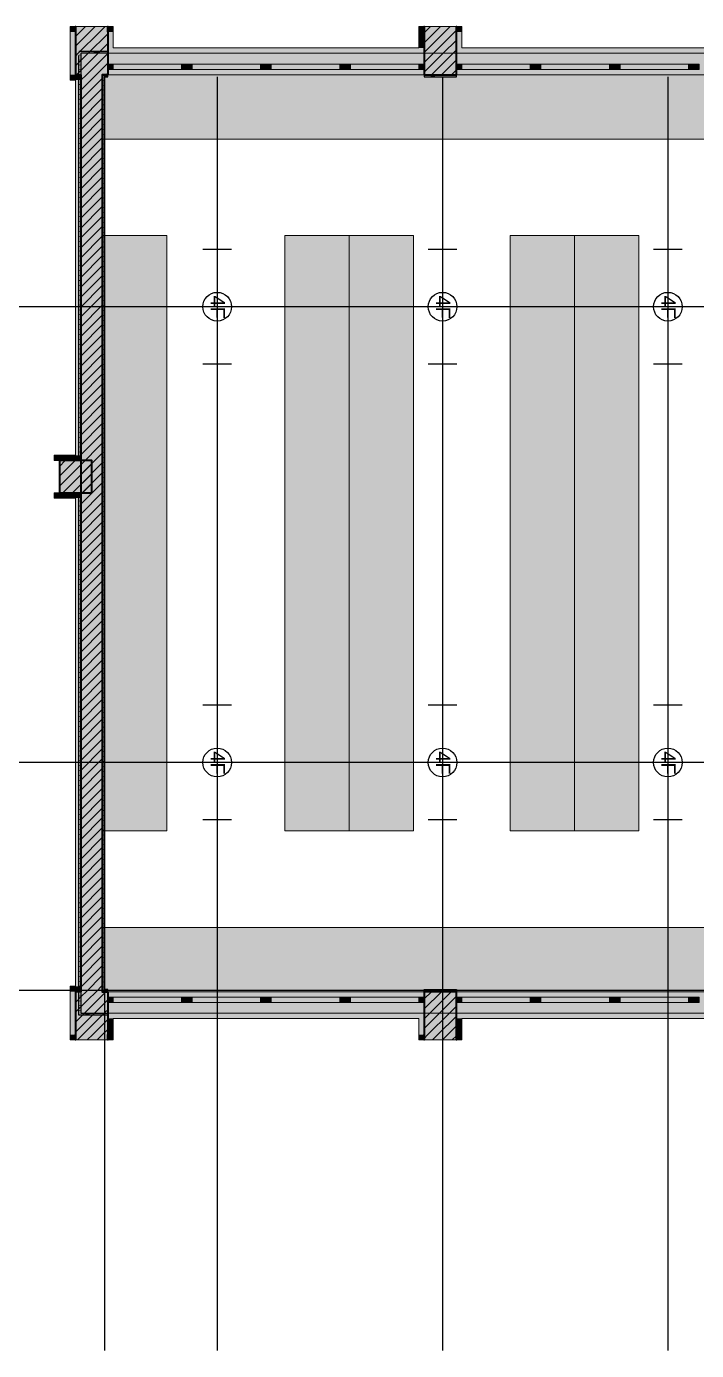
# Model space of a CAD drawing. Header units: inches. Extents: x 99 to 83418, y 65 to 21631.
# Drawn here: x 11471 to 17715, y 7742 to 20088 of the extents above; entities that cross this region are included whole.
import ezdxf

# ---------------------------------------------------------------- set-up
doc = ezdxf.new("R2010")
doc.units = ezdxf.units.IN
doc.header["$MEASUREMENT"] = 0
for name, color, linetype in [('A-Place', 50, 'Continuous'), ('lights', 1, 'Continuous'), ('PDF_Structural - Bearing', 7, 'Continuous')]:
    doc.layers.add(name, color=color, linetype=linetype)
doc.layers.add('PDF_Interior$-$Furniture$', color=7, linetype='Continuous', true_color=0x573938)
doc.styles.get("Standard").update_dxf_attribs({"font": 'arial.ttf'})

# ---------------------------------------------------------------- blocks, each defined once
blk = doc.blocks.new('4feet')
at = {"layer": 'lights'}
for p, q in [((2508, 2040), (2508, 1740)), ((3708, 2040), (3708, 1740)), ((2508, 1890), (2958, 1890)), ((3258, 1890), (3708, 1890))]:
    blk.add_line(p, q, dxfattribs=at)
blk.add_circle((3108, 1890), 150, dxfattribs=at)
at = {"layer": 'lights', "insert": (2990, 1970), "char_height": 150, "attachment_point": 1}
blk.add_mtext_dynamic_manual_height_columns('4F', width=300, gutter_width=12.5, heights=[0], dxfattribs=at)

msp = doc.modelspace()

# ---------------------------------------------------------------- linework, layer by layer
at = {"layer": 'A-Place'}
for p, q in [((12198, 19618), (12198, 7742)), ((13248, 19618), (13248, 7742)), ((15348, 19618), (15348, 7742)), ((17448, 19618), (17448, 7742)), ((31678, 17475), (7459, 17475)), ((31538, 13225), (7459, 13225)), ((41009, 11100), (7459, 11100))]:
    msp.add_line(p, q, dxfattribs=at)
at = {"layer": 'PDF_Interior$-$Furniture$', "color": 126, "lineweight": 25, "true_color": 0x008060}
for points in [[(11958, 19858), (12228, 19858), (12228, 19838), (11978, 19838), (11978, 16040)], [(11958, 16060), (11958, 19818)], [(11978, 15740), (11978, 10888), (12228, 10888), (12228, 10868), (11958, 10868), (11958, 15720)]]:
    msp.add_lwpolyline(points, dxfattribs=at)
at = {"layer": 'PDF_Interior$-$Furniture$', "color": 121, "lineweight": 13, "true_color": 0x80ffdf}
for points in [[(11978, 19777), (11958, 19774)], [(11978, 19823), (11960, 19820)], [(12176, 19858), (12063, 19838)], [(11978, 19732), (11958, 19728)], [(11978, 19686), (11958, 19683)], [(11978, 19640), (11958, 19637)], [(12185, 19631), (12178, 19630)], [(12224, 19638), (12185, 19631)], [(15220, 19618), (15334, 19638)], [(11978, 19595), (11958, 19591)], [(11978, 19549), (11958, 19545)], [(12198, 19588), (12178, 19584)], [(12198, 19542), (12178, 19539)], [(11978, 19503), (11958, 19500)], [(11978, 19458), (11958, 19454)], [(11978, 19412), (11958, 19408)], [(12198, 19496), (12178, 19493)], [(12198, 19451), (12178, 19447)], [(12198, 19405), (12178, 19401)], [(11978, 19366), (11958, 19363)], [(11978, 19321), (11958, 19317)], [(11978, 19275), (11958, 19271)], [(12198, 19359), (12178, 19356)], [(12198, 19314), (12178, 19310)], [(12198, 19268), (12178, 19264)], [(11978, 19229), (11958, 19226)], [(11978, 19183), (11958, 19180)], [(11978, 19138), (11958, 19134)], [(12198, 19222), (12178, 19219)], [(12198, 19177), (12178, 19173)], [(11978, 19092), (11958, 19089)], [(11978, 19046), (11958, 19043)], [(12198, 19131), (12178, 19127)], [(12198, 19085), (12178, 19082)], [(12198, 19039), (12178, 19036)], [(11978, 19001), (11958, 18997)], [(11978, 18955), (11958, 18951)], [(11978, 18909), (11958, 18906)], [(12198, 18994), (12178, 18990)], [(12198, 18948), (12178, 18945)], [(12198, 18902), (12178, 18899)], [(11978, 18864), (11958, 18860)], [(11978, 18818), (11958, 18814)], [(11978, 18772), (11958, 18769)], [(12198, 18857), (12178, 18853)], [(12198, 18811), (12178, 18807)], [(11978, 18726), (11958, 18723)], [(11978, 18681), (11958, 18677)], [(12198, 18765), (12178, 18762)], [(12198, 18720), (12178, 18716)], [(12198, 18674), (12178, 18670)], [(11978, 18635), (11958, 18632)], [(11978, 18589), (11958, 18586)], [(11978, 18544), (11958, 18540)], [(12198, 18628), (12178, 18625)], [(12198, 18583), (12178, 18579)], [(12198, 18537), (12178, 18533)], [(11978, 18498), (11958, 18495)], [(11978, 18452), (11958, 18449)], [(11978, 18407), (11958, 18403)], [(12198, 18491), (12178, 18488)], [(12198, 18445), (12178, 18442)], [(12198, 18400), (12178, 18396)], [(11978, 18361), (11958, 18357)], [(11978, 18315), (11958, 18312)], [(12198, 18354), (12178, 18351)], [(12198, 18308), (12178, 18305)], [(11978, 18270), (11958, 18266)], [(11978, 18224), (11958, 18220)], [(11978, 18178), (11958, 18175)], [(12198, 18263), (12178, 18259)], [(12198, 18217), (12178, 18213)], [(12198, 18171), (12178, 18168)], [(11978, 18132), (11958, 18129)], [(11978, 18087), (11958, 18083)], [(11978, 18041), (11958, 18038)], [(12198, 18126), (12178, 18122)], [(12198, 18080), (12178, 18076)], [(12198, 18034), (12178, 18031)], [(11978, 17995), (11958, 17992)], [(11978, 17950), (11958, 17946)], [(11978, 17904), (11958, 17900)], [(12198, 17988), (12178, 17985)], [(12198, 17943), (12178, 17939)], [(11978, 17858), (11958, 17855)], [(11978, 17813), (11958, 17809)], [(12198, 17897), (12178, 17894)], [(12198, 17851), (12178, 17848)], [(12198, 17806), (12178, 17802)], [(11978, 17767), (11958, 17763)], [(11978, 17721), (11958, 17718)], [(11978, 17676), (11958, 17672)], [(12198, 17760), (12178, 17756)], [(12198, 17714), (12178, 17711)], [(12198, 17669), (12178, 17665)], [(11978, 17630), (11958, 17626)], [(11978, 17584), (11958, 17581)], [(11978, 17538), (11958, 17535)], [(12198, 17623), (12178, 17619)], [(12198, 17577), (12178, 17574)], [(12198, 17532), (12178, 17528)], [(11978, 17493), (11958, 17489)], [(11978, 17447), (11958, 17444)], [(12198, 17486), (12178, 17482)], [(12198, 17440), (12178, 17437)], [(11978, 17401), (11958, 17398)], [(11978, 17356), (11958, 17352)], [(11978, 17310), (11958, 17306)], [(12198, 17394), (12178, 17391)], [(12198, 17349), (12178, 17345)], [(12198, 17303), (12178, 17300)], [(11978, 17264), (11958, 17261)], [(11978, 17219), (11958, 17215)], [(11978, 17173), (11958, 17169)], [(12198, 17257), (12178, 17254)], [(12198, 17212), (12178, 17208)], [(12198, 17166), (12178, 17162)], [(11978, 17127), (11958, 17124)], [(11978, 17082), (11958, 17078)], [(12198, 17120), (12178, 17117)], [(12198, 17075), (12178, 17071)], [(11978, 17036), (11958, 17032)], [(11978, 16990), (11958, 16987)], [(11978, 16944), (11958, 16941)], [(12198, 17029), (12178, 17025)], [(12198, 16983), (12178, 16980)], [(12198, 16938), (12178, 16934)], [(11978, 16899), (11958, 16895)], [(11978, 16853), (11958, 16850)], [(11978, 16807), (11958, 16804)], [(12198, 16892), (12178, 16888)], [(12198, 16846), (12178, 16843)], [(12198, 16800), (12178, 16797)], [(11978, 16762), (11958, 16758)], [(11978, 16716), (11958, 16712)], [(11978, 16670), (11958, 16667)], [(12198, 16755), (12178, 16751)], [(12198, 16709), (12178, 16706)], [(11978, 16625), (11958, 16621)], [(11978, 16579), (11958, 16575)], [(12198, 16663), (12178, 16660)], [(12198, 16618), (12178, 16614)], [(12198, 16572), (12178, 16568)], [(11978, 16533), (11958, 16530)], [(11978, 16487), (11958, 16484)], [(11978, 16442), (11958, 16438)], [(12198, 16526), (12178, 16523)], [(12198, 16481), (12178, 16477)], [(12198, 16435), (12178, 16431)], [(11978, 16396), (11958, 16393)], [(11978, 16350), (11958, 16347)], [(11978, 16305), (11958, 16301)], [(12198, 16389), (12178, 16386)], [(12198, 16343), (12178, 16340)], [(12198, 16298), (12178, 16294)], [(11978, 16259), (11958, 16255)], [(11978, 16213), (11958, 16210)], [(12198, 16252), (12178, 16249)], [(12198, 16206), (12178, 16203)], [(11978, 16168), (11958, 16164)], [(11978, 16122), (11958, 16118)], [(11978, 16076), (11958, 16073)], [(12198, 16161), (12178, 16157)], [(12198, 16115), (12178, 16111)], [(12198, 16069), (12178, 16066)], [(12198, 16024), (12178, 16020)], [(12198, 15978), (12178, 15974)], [(12198, 15932), (12178, 15929)], [(12198, 15887), (12178, 15883)], [(12198, 15841), (12178, 15837)], [(11978, 15711), (11958, 15707)], [(12198, 15795), (12178, 15792)], [(12198, 15749), (12178, 15746)], [(12198, 15704), (12178, 15700)], [(11978, 15665), (11958, 15661)], [(11978, 15619), (11958, 15616)], [(11978, 15574), (11958, 15570)], [(12198, 15658), (12178, 15655)], [(12198, 15612), (12178, 15609)], [(12198, 15567), (12178, 15563)], [(11978, 15528), (11958, 15524)], [(11978, 15482), (11958, 15479)], [(11978, 15437), (11958, 15433)], [(12198, 15521), (12178, 15517)], [(12198, 15475), (12178, 15472)], [(11978, 15391), (11958, 15387)], [(11978, 15345), (11958, 15342)], [(12198, 15430), (12178, 15426)], [(12198, 15384), (12178, 15380)], [(12198, 15338), (12178, 15335)], [(11978, 15299), (11958, 15296)], [(11978, 15254), (11958, 15250)], [(11978, 15208), (11958, 15205)], [(12198, 15293), (12178, 15289)], [(12198, 15247), (12178, 15243)], [(12198, 15201), (12178, 15198)], [(11978, 15162), (11958, 15159)], [(11978, 15117), (11958, 15113)], [(11978, 15071), (11958, 15067)], [(12198, 15155), (12178, 15152)], [(12198, 15110), (12178, 15106)], [(12198, 15064), (12178, 15061)], [(11978, 15025), (11958, 15022)], [(11978, 14980), (11958, 14976)], [(12198, 15018), (12178, 15015)], [(12198, 14973), (12178, 14969)], [(11978, 14934), (11958, 14930)], [(11978, 14888), (11958, 14885)], [(11978, 14842), (11958, 14839)], [(12198, 14927), (12178, 14923)], [(12198, 14881), (12178, 14878)], [(12198, 14836), (12178, 14832)], [(11978, 14797), (11958, 14793)], [(11978, 14751), (11958, 14748)], [(11978, 14705), (11958, 14702)], [(12198, 14790), (12178, 14786)], [(12198, 14744), (12178, 14741)], [(12198, 14699), (12178, 14695)], [(11978, 14660), (11958, 14656)], [(11978, 14614), (11958, 14610)], [(12198, 14653), (12178, 14649)], [(12198, 14607), (12178, 14604)], [(11978, 14568), (11958, 14565)], [(11978, 14523), (11958, 14519)], [(11978, 14477), (11958, 14473)], [(12198, 14561), (12178, 14558)], [(12198, 14516), (12178, 14512)], [(12198, 14470), (12178, 14467)], [(11978, 14431), (11958, 14428)], [(11978, 14386), (11958, 14382)], [(11978, 14340), (11958, 14336)], [(12198, 14424), (12178, 14421)], [(12198, 14379), (12178, 14375)], [(12198, 14333), (12178, 14329)], [(11978, 14294), (11958, 14291)], [(11978, 14248), (11958, 14245)], [(11978, 14203), (11958, 14199)], [(12198, 14287), (12178, 14284)], [(12198, 14242), (12178, 14238)], [(11978, 14157), (11958, 14154)], [(11978, 14111), (11958, 14108)], [(12198, 14196), (12178, 14192)], [(12198, 14150), (12178, 14147)], [(12198, 14104), (12178, 14101)], [(11978, 14066), (11958, 14062)], [(11978, 14020), (11958, 14016)], [(11978, 13974), (11958, 13971)], [(12198, 14059), (12178, 14055)], [(12198, 14013), (12178, 14010)], [(12198, 13967), (12178, 13964)], [(11978, 13929), (11958, 13925)], [(11978, 13883), (11958, 13879)], [(11978, 13837), (11958, 13834)], [(12198, 13922), (12178, 13918)], [(12198, 13876), (12178, 13872)], [(12198, 13830), (12178, 13827)], [(11978, 13792), (11958, 13788)], [(11978, 13746), (11958, 13742)], [(12198, 13785), (12178, 13781)], [(12198, 13739), (12178, 13735)], [(11978, 13700), (11958, 13697)], [(11978, 13654), (11958, 13651)], [(11978, 13609), (11958, 13605)], [(12198, 13693), (12178, 13690)], [(12198, 13648), (12178, 13644)], [(12198, 13602), (12178, 13598)], [(11978, 13563), (11958, 13560)], [(11978, 13517), (11958, 13514)], [(11978, 13472), (11958, 13468)], [(12198, 13556), (12178, 13553)], [(12198, 13510), (12178, 13507)], [(12198, 13465), (12178, 13461)], [(11978, 13426), (11958, 13422)], [(11978, 13380), (11958, 13377)], [(11978, 13335), (11958, 13331)], [(12198, 13419), (12178, 13416)], [(12198, 13373), (12178, 13370)], [(11978, 13289), (11958, 13285)], [(11978, 13243), (11958, 13240)], [(12198, 13328), (12178, 13324)], [(12198, 13282), (12178, 13278)], [(12198, 13236), (12178, 13233)], [(11978, 13198), (11958, 13194)], [(11978, 13152), (11958, 13148)], [(11978, 13106), (11958, 13103)], [(12198, 13191), (12178, 13187)], [(12198, 13145), (12178, 13141)], [(12198, 13099), (12178, 13096)], [(11978, 13060), (11958, 13057)], [(11978, 13015), (11958, 13011)], [(11978, 12969), (11958, 12966)], [(12198, 13054), (12178, 13050)], [(12198, 13008), (12178, 13004)], [(11978, 12923), (11958, 12920)], [(11978, 12878), (11958, 12874)], [(12198, 12962), (12178, 12959)], [(12198, 12916), (12178, 12913)], [(12198, 12871), (12178, 12867)], [(11978, 12832), (11958, 12828)], [(11978, 12786), (11958, 12783)], [(11978, 12741), (11958, 12737)], [(12198, 12825), (12178, 12822)], [(12198, 12779), (12178, 12776)], [(12198, 12734), (12178, 12730)], [(11978, 12695), (11958, 12691)], [(11978, 12649), (11958, 12646)], [(11978, 12603), (11958, 12600)], [(12198, 12688), (12178, 12684)], [(12198, 12642), (12178, 12639)], [(12198, 12597), (12178, 12593)], [(11978, 12558), (11958, 12554)], [(11978, 12512), (11958, 12509)], [(12198, 12551), (12178, 12547)], [(12198, 12505), (12178, 12502)], [(11978, 12466), (11958, 12463)], [(11978, 12421), (11958, 12417)], [(11978, 12375), (11958, 12371)], [(12198, 12459), (12178, 12456)], [(12198, 12414), (12178, 12410)], [(12198, 12368), (12178, 12365)], [(11978, 12329), (11958, 12326)], [(11978, 12284), (11958, 12280)], [(11978, 12238), (11958, 12234)], [(12198, 12322), (12178, 12319)], [(12198, 12277), (12178, 12273)], [(12198, 12231), (12178, 12227)], [(11978, 12192), (11958, 12189)], [(11978, 12147), (11958, 12143)], [(11978, 12101), (11958, 12097)], [(12198, 12185), (12178, 12182)], [(12198, 12140), (12178, 12136)], [(11978, 12055), (11958, 12052)], [(11978, 12009), (11958, 12006)], [(12198, 12094), (12178, 12090)], [(12198, 12048), (12178, 12045)], [(12198, 12003), (12178, 11999)], [(11978, 11964), (11958, 11960)], [(11978, 11918), (11958, 11915)], [(11978, 11872), (11958, 11869)], [(12198, 11957), (12178, 11953)], [(12198, 11911), (12178, 11908)], [(12198, 11865), (12178, 11862)], [(11978, 11827), (11958, 11823)], [(11978, 11781), (11958, 11777)], [(11978, 11735), (11958, 11732)], [(12198, 11820), (12178, 11816)], [(12198, 11774), (12178, 11771)], [(11978, 11690), (11958, 11686)], [(11978, 11644), (11958, 11640)], [(12198, 11728), (12178, 11725)], [(12198, 11683), (12178, 11679)], [(12198, 11637), (12178, 11633)], [(11978, 11598), (11958, 11595)], [(11978, 11553), (11958, 11549)], [(11978, 11507), (11958, 11503)], [(12198, 11591), (12178, 11588)], [(12198, 11546), (12178, 11542)], [(12198, 11500), (12178, 11496)], [(11978, 11461), (11958, 11458)], [(11978, 11415), (11958, 11412)], [(11978, 11370), (11958, 11366)], [(12198, 11454), (12178, 11451)], [(12198, 11409), (12178, 11405)], [(12198, 11363), (12178, 11359)], [(11978, 11324), (11958, 11321)], [(11978, 11278), (11958, 11275)], [(12198, 11317), (12178, 11314)], [(12198, 11271), (12178, 11268)], [(11978, 11233), (11958, 11229)], [(11978, 11187), (11958, 11183)], [(11978, 11141), (11958, 11138)], [(12198, 11226), (12178, 11222)], [(12198, 11180), (12178, 11177)], [(12198, 11134), (12178, 11131)], [(11978, 11096), (11958, 11092)], [(11978, 11050), (11958, 11046)], [(11978, 11004), (11958, 11001)], [(12228, 11094), (12195, 11088)], [(15304, 11088), (15418, 11108)], [(11978, 10958), (11958, 10955)], [(11978, 10913), (11958, 10909)], [(12097, 10888), (11984, 10868)]]:
    msp.add_lwpolyline(points, dxfattribs=at)
at = {"layer": 'PDF_Interior$-$Furniture$', "lineweight": 13}
for points in [[(24978, 19038), (12178, 19038), (12178, 19638), (24978, 19638)], [(12778, 18138), (12178, 18138), (12178, 12588), (12778, 12588)], [(13878, 12588), (13878, 18138), (14478, 18138), (14478, 12588)], [(15078, 18138), (14478, 18138), (14478, 12588), (15078, 12588)], [(15978, 12588), (15978, 18138), (16578, 18138), (16578, 12588)], [(17178, 18138), (16578, 18138), (16578, 12588), (17178, 12588)], [(12178, 11688), (12178, 11088), (23478, 11088), (23478, 11688)]]:
    msp.add_lwpolyline(points, close=True, dxfattribs=at)
at = {"layer": 'PDF_Interior$-$Furniture$', "color": 126, "lineweight": 25, "true_color": 0x008060}
for points in [[(12198, 19618), (12228, 19618), (12228, 19638), (12178, 19638), (12178, 11088), (12228, 11088), (12228, 11108), (12198, 11108)], [(15478, 19638), (15178, 19638), (15178, 19618), (15478, 19618)], [(15478, 11088), (15178, 11088), (15178, 11108), (15478, 11108)]]:
    msp.add_lwpolyline(points, close=True, dxfattribs=at)
at = {"layer": 'PDF_Interior$-$Furniture$', "color": 7, "lineweight": 0, "true_color": 0xffffff, "transparency": 33554559}
for points in [[(11958, 19858), (11978, 19838), (12228, 19858), (12228, 19838)], [(11978, 19838), (11958, 19818), (11978, 16040), (11958, 16060)], [(24978, 19038), (12178, 19038), (24978, 19638), (12178, 19638)], [(12178, 19638), (12178, 11088), (12198, 19618), (12198, 11108)], [(12228, 19618), (12228, 19638), (12198, 19618), (12178, 19638)], [(15478, 19638), (15178, 19638), (15478, 19618), (15178, 19618)], [(12778, 12588), (12778, 18138), (12178, 12588), (12178, 18138)], [(13878, 12588), (13878, 18138), (14478, 12588), (14478, 18138)], [(15078, 12588), (15078, 18138), (14478, 12588), (14478, 18138)], [(15978, 12588), (15978, 18138), (16578, 12588), (16578, 18138)], [(17178, 12588), (17178, 18138), (16578, 12588), (16578, 18138)], [(11958, 10868), (11978, 10888), (11958, 15720), (11978, 15740)], [(23478, 11688), (12178, 11688), (23478, 11088), (12178, 11088)], [(12198, 11108), (12178, 11088), (12228, 11108), (12228, 11088)], [(15478, 11108), (15178, 11108), (15478, 11088), (15178, 11088)], [(12228, 10868), (12228, 10888), (11958, 10868), (11978, 10888)]]:
    msp.add_solid(points, dxfattribs=at)
at = {"layer": 'PDF_Structural - Bearing', "color": 251, "lineweight": 18, "true_color": 0x6a6a6a}
for points in [[(12228, 20088), (11928, 20088), (11878, 20088), (11878, 19638), (11878, 19588), (11928, 19588), (11928, 16090), (11779, 16090), (11729, 16090), (11729, 16040), (11779, 16040), (11978, 16040), (11978, 16090), (11978, 19638), (11928, 19638), (11928, 20038)], [(15478, 20088), (15178, 20088), (15128, 20088), (15128, 19888), (12278, 19888), (12278, 20038), (12278, 20088), (11928, 20088)], [(12228, 20038), (12228, 19838), (12278, 19838), (15178, 19838), (15178, 19888), (15178, 20038)], [(18728, 20088), (18428, 20088), (18378, 20088), (18378, 19888), (15528, 19888), (15528, 20038), (15528, 20088), (15178, 20088)], [(15478, 20038), (15478, 19838), (15528, 19838), (18428, 19838), (18428, 19888), (18428, 20038)], [(11928, 10688), (11928, 11088), (11978, 11088), (11978, 11138), (11978, 15740), (11928, 15740), (11779, 15740), (11729, 15740), (11729, 15690), (11928, 15690), (11928, 11138), (11878, 11138), (11878, 10688), (11878, 10638), (12228, 10638)], [(15178, 10688), (15178, 10888), (15128, 10888), (12228, 10888), (12228, 10838), (12228, 10688)], [(18428, 10688), (18428, 10888), (18378, 10888), (15478, 10888), (15478, 10838), (15478, 10688)], [(11928, 10638), (12228, 10638), (12278, 10638), (12278, 10838), (15128, 10838), (15128, 10688), (15128, 10638), (15478, 10638)], [(15178, 10638), (15478, 10638), (15528, 10638), (15528, 10838), (18378, 10838), (18378, 10688), (18378, 10638), (18728, 10638)]]:
    msp.add_lwpolyline(points, dxfattribs=at)
at = {"layer": 'PDF_Structural - Bearing', "lineweight": 35}
for points in [[(11928, 20038), (11928, 20088), (11928, 20038), (11928, 19638), (11978, 19638), (11978, 11088), (11928, 11088), (11928, 10688), (11928, 10638), (11928, 10688)], [(12228, 20038), (12228, 20088), (12228, 20038), (12228, 19838), (12228, 19738), (12228, 19688), (12228, 19638), (12178, 19638), (12178, 11088), (12228, 11088), (12228, 11038), (12228, 10988), (12228, 10888), (12228, 10688), (12228, 10638), (12228, 10688)], [(15178, 20038), (15178, 20088), (15178, 20038), (15178, 19838), (15178, 19738), (15178, 19688), (15178, 19638), (15478, 19638), (15478, 19688), (15478, 19738), (15478, 19838), (15478, 20038), (15478, 20088), (15478, 20038)], [(15478, 10688), (15478, 10638), (15478, 10688), (15478, 10888), (15478, 10988), (15478, 11038), (15478, 11088), (15178, 11088), (15178, 11038), (15178, 10988), (15178, 10888), (15178, 10688), (15178, 10638), (15178, 10688)]]:
    msp.add_lwpolyline(points, dxfattribs=at)
at = {"layer": 'PDF_Structural - Bearing', "color": 11, "lineweight": 9, "true_color": 0xfe847a}
for points in [[(12204, 20088), (12154, 20038), (11954, 19838), (11928, 19812)], [(11928, 19904), (12062, 20038), (12112, 20088)], [(11928, 19996), (11970, 20038), (12020, 20088)], [(11928, 20088), (11928, 20088)], [(12228, 20020), (12046, 19838), (11928, 19720)], [(15178, 19845), (15371, 20038), (15421, 20088)], [(15178, 19937), (15279, 20038), (15329, 20088)], [(15178, 20029), (15187, 20038), (15237, 20088)], [(15178, 19753), (15263, 19838), (15463, 20038), (15478, 20053)], [(12228, 19928), (12138, 19838), (11957, 19657), (11938, 19638)], [(15178, 19661), (15355, 19838), (15478, 19961)], [(12228, 19837), (12029, 19638), (11978, 19587)], [(15247, 19638), (15447, 19838), (15478, 19869)], [(15339, 19638), (15478, 19777)], [(12228, 19745), (12121, 19638), (11978, 19495)], [(12228, 19653), (12213, 19638)], [(15431, 19638), (15478, 19685)], [(11978, 19403), (12178, 19603)], [(11978, 19311), (12178, 19511)], [(11978, 19219), (12178, 19419)], [(11978, 19127), (12178, 19327)], [(11978, 19035), (12178, 19235)], [(11978, 18943), (12178, 19143)], [(11978, 18851), (12178, 19051)], [(11978, 18759), (12178, 18959)], [(11978, 18667), (12178, 18867)], [(11978, 18575), (12178, 18775)], [(11978, 18483), (12178, 18683)], [(11978, 18392), (12178, 18592)], [(11978, 18300), (12178, 18500)], [(11978, 18208), (12178, 18408)], [(11978, 18116), (12178, 18316)], [(11978, 18024), (12178, 18224)], [(11978, 17932), (12178, 18132)], [(11978, 17840), (12178, 18040)], [(11978, 17748), (12178, 17948)], [(11978, 17656), (12178, 17856)], [(11978, 17564), (12178, 17764)], [(11978, 17472), (12178, 17672)], [(11978, 17380), (12178, 17580)], [(11978, 17288), (12178, 17488)], [(11978, 17197), (12178, 17397)], [(11978, 17105), (12178, 17305)], [(11978, 17013), (12178, 17213)], [(11978, 16921), (12178, 17121)], [(11978, 16829), (12178, 17029)], [(11978, 16737), (12178, 16937)], [(11978, 16645), (12178, 16845)], [(11978, 16553), (12178, 16753)], [(11978, 16461), (12178, 16661)], [(11978, 16369), (12178, 16569)], [(11978, 16277), (12178, 16477)], [(11978, 16185), (12178, 16385)], [(11978, 16093), (12178, 16293)], [(11978, 16002), (12178, 16202)], [(11978, 15910), (12178, 16110)], [(12017, 16040), (11779, 15802)], [(11925, 16040), (11779, 15894)], [(11833, 16040), (11779, 15986)], [(12079, 16010), (11809, 15740)], [(11978, 15818), (12178, 16018)], [(12079, 15918), (11901, 15740)], [(11978, 15726), (12178, 15926)], [(11978, 15634), (12178, 15834)], [(12079, 15826), (11992, 15740)], [(11978, 15542), (12178, 15742)], [(11978, 15450), (12178, 15650)], [(11978, 15358), (12178, 15558)], [(11978, 15266), (12178, 15466)], [(11978, 15174), (12178, 15374)], [(11978, 15082), (12178, 15282)], [(11978, 14990), (12178, 15190)], [(11978, 14898), (12178, 15098)], [(11978, 14806), (12178, 15006)], [(11978, 14715), (12178, 14915)], [(11978, 14623), (12178, 14823)], [(11978, 14531), (12178, 14731)], [(11978, 14439), (12178, 14639)], [(11978, 14347), (12178, 14547)], [(11978, 14255), (12178, 14455)], [(11978, 14163), (12178, 14363)], [(11978, 14071), (12178, 14271)], [(11978, 13979), (12178, 14179)], [(11978, 13887), (12178, 14087)], [(11978, 13795), (12178, 13995)], [(11978, 13703), (12178, 13903)], [(11978, 13611), (12178, 13811)], [(11978, 13520), (12178, 13720)], [(11978, 13428), (12178, 13628)], [(11978, 13336), (12178, 13536)], [(11978, 13244), (12178, 13444)], [(11978, 13152), (12178, 13352)], [(11978, 13060), (12178, 13260)], [(11978, 12968), (12178, 13168)], [(11978, 12876), (12178, 13076)], [(11978, 12784), (12178, 12984)], [(11978, 12692), (12178, 12892)], [(11978, 12600), (12178, 12800)], [(11978, 12508), (12178, 12708)], [(11978, 12416), (12178, 12616)], [(11978, 12325), (12178, 12525)], [(11978, 12233), (12178, 12433)], [(11978, 12141), (12178, 12341)], [(11978, 12049), (12178, 12249)], [(11978, 11957), (12178, 12157)], [(11978, 11865), (12178, 12065)], [(11978, 11773), (12178, 11973)], [(11978, 11681), (12178, 11881)], [(11978, 11589), (12178, 11789)], [(11978, 11497), (12178, 11697)], [(11978, 11405), (12178, 11605)], [(11978, 11313), (12178, 11513)], [(11978, 11221), (12178, 11421)], [(12178, 11238), (12028, 11088), (11988, 11048), (11928, 10988)], [(11978, 11130), (12178, 11330)], [(12178, 11146), (12120, 11088), (12043, 11011)], [(11933, 11085), (11928, 11080)], [(12228, 11012), (12154, 10938), (12104, 10888), (11928, 10712)], [(12043, 11011), (11928, 10896)], [(11936, 11088), (11933, 11085)], [(12212, 11088), (12098, 10974)], [(15178, 10836), (15230, 10888), (15430, 11088)], [(15178, 10928), (15338, 11088)], [(15178, 11020), (15246, 11088)], [(15178, 10745), (15321, 10888), (15478, 11045)], [(11928, 10804), (12012, 10888), (12098, 10974)], [(11946, 10638), (11996, 10688), (12196, 10888), (12209, 10901)], [(12228, 10920), (12209, 10901)], [(15178, 10653), (15213, 10688), (15413, 10888), (15478, 10953)], [(12038, 10638), (12088, 10688), (12228, 10828)], [(15255, 10638), (15305, 10688), (15478, 10861)], [(15347, 10638), (15397, 10688), (15478, 10769)], [(12130, 10638), (12180, 10688), (12228, 10736)], [(12222, 10638), (12228, 10644)], [(15439, 10638), (15478, 10677)]]:
    msp.add_lwpolyline(points, dxfattribs=at)
at = {"layer": 'PDF_Structural - Bearing', "color": 123, "lineweight": 18, "true_color": 0x71cebe}
msp.add_lwpolyline([(11978, 19838), (11978, 10888), (28215, 10888), (28215, 8376), (31690, 8376), (31690, 10888), (38178, 10888), (38178, 19838)], close=True, dxfattribs=at)
at = {"layer": 'PDF_Structural - Bearing', "lineweight": 13}
for points in [[(12228, 19638), (15178, 19638), (15178, 19688), (15178, 19738), (15178, 19688), (15128, 19688), (15128, 19738), (15178, 19738), (15178, 19838), (12228, 19838), (12228, 19738), (12228, 19688)], [(15478, 19638), (18428, 19638), (18428, 19688), (18428, 19738), (18428, 19688), (18378, 19688), (18378, 19738), (18428, 19738), (18428, 19838), (15478, 19838), (15478, 19738), (15478, 19688)], [(12228, 19688), (12278, 19688), (12278, 19738), (12228, 19738)], [(12965, 19688), (13015, 19688), (13015, 19738), (12965, 19738), (12915, 19738), (12915, 19688)], [(13703, 19688), (13753, 19688), (13753, 19738), (13703, 19738), (13653, 19738), (13653, 19688)], [(14440, 19688), (14490, 19688), (14490, 19738), (14440, 19738), (14390, 19738), (14390, 19688)], [(15478, 19688), (15528, 19688), (15528, 19738), (15478, 19738)], [(16215, 19688), (16265, 19688), (16265, 19738), (16215, 19738), (16165, 19738), (16165, 19688)], [(16953, 19688), (17003, 19688), (17003, 19738), (16953, 19738), (16903, 19738), (16903, 19688)], [(17690, 19688), (17740, 19688), (17740, 19738), (17690, 19738), (17640, 19738), (17640, 19688)], [(12228, 11088), (15178, 11088), (15178, 11038), (15178, 10988), (15178, 11038), (15128, 11038), (15128, 10988), (15178, 10988), (15178, 10888), (12228, 10888), (12228, 10988), (12228, 11038)], [(12228, 11038), (12278, 11038), (12278, 10988), (12228, 10988)], [(12965, 11038), (13015, 11038), (13015, 10988), (12965, 10988), (12915, 10988), (12915, 11038)], [(13703, 11038), (13753, 11038), (13753, 10988), (13703, 10988), (13653, 10988), (13653, 11038)], [(14440, 11038), (14490, 11038), (14490, 10988), (14440, 10988), (14390, 10988), (14390, 11038)], [(15478, 11088), (18428, 11088), (18428, 11038), (18428, 10988), (18428, 11038), (18378, 11038), (18378, 10988), (18428, 10988), (18428, 10888), (15478, 10888), (15478, 10988), (15478, 11038)], [(15478, 11038), (15528, 11038), (15528, 10988), (15478, 10988)], [(16215, 11038), (16265, 11038), (16265, 10988), (16215, 10988), (16165, 10988), (16165, 11038)], [(16953, 11038), (17003, 11038), (17003, 10988), (16953, 10988), (16903, 10988), (16903, 11038)], [(17690, 11038), (17740, 11038), (17740, 10988), (17690, 10988), (17640, 10988), (17640, 11038)]]:
    msp.add_lwpolyline(points, close=True, dxfattribs=at)
for points in [[(12915, 19738), (12278, 19738)], [(12278, 19688), (12915, 19688)], [(13653, 19738), (13015, 19738)], [(13015, 19688), (13653, 19688)], [(14390, 19738), (13753, 19738)], [(13753, 19688), (14390, 19688)], [(15128, 19738), (14490, 19738)], [(14490, 19688), (15128, 19688)], [(16165, 19738), (15528, 19738)], [(15528, 19688), (16165, 19688)], [(16903, 19738), (16265, 19738)], [(16265, 19688), (16903, 19688)], [(17640, 19738), (17003, 19738)], [(17003, 19688), (17640, 19688)], [(12278, 11038), (12915, 11038)], [(12915, 10988), (12278, 10988)], [(13015, 11038), (13653, 11038)], [(13653, 10988), (13015, 10988)], [(13753, 11038), (14390, 11038)], [(14390, 10988), (13753, 10988)], [(14490, 11038), (15128, 11038)], [(15128, 10988), (14490, 10988)], [(15528, 11038), (16165, 11038)], [(16165, 10988), (15528, 10988)], [(16265, 11038), (16903, 11038)], [(16903, 10988), (16265, 10988)], [(17003, 11038), (17640, 11038)], [(17640, 10988), (17003, 10988)]]:
    msp.add_lwpolyline(points, dxfattribs=at)
at = {"layer": 'PDF_Structural - Bearing', "lineweight": 35}
msp.add_lwpolyline([(11779, 15740), (12079, 15740), (12079, 16040), (11779, 16040)], close=True, dxfattribs=at)
at = {"layer": 'PDF_Structural - Bearing', "color": 7, "lineweight": 0, "true_color": 0xffffff, "transparency": 33554559}
for points in [[(11878, 20038), (11878, 20088), (11928, 20038)], [(11878, 20088), (11928, 20088), (11928, 20038)], [(11878, 20038), (11928, 20038), (11878, 19638), (11928, 19638)], [(12228, 20088), (12228, 20038), (11928, 20088), (11928, 20038)], [(12228, 19838), (11928, 19838), (12228, 20038), (11928, 20038)], [(12228, 20088), (12278, 20088), (12228, 20038)], [(12228, 20038), (12278, 20088), (12278, 20038)], [(12228, 20038), (12278, 20038), (12228, 19838), (12278, 19838)], [(15128, 20038), (15128, 20088), (15178, 20038)], [(15128, 20088), (15178, 20088), (15178, 20038)], [(15128, 20038), (15178, 20038), (15128, 19888), (15178, 19888)], [(15478, 20088), (15478, 20038), (15178, 20088), (15178, 20038)], [(15178, 20038), (15478, 20038), (15178, 19838), (15478, 19838)], [(15478, 20088), (15528, 20088), (15478, 20038)], [(15478, 20038), (15528, 20088), (15528, 20038)], [(15478, 20038), (15528, 20038), (15478, 19838), (15528, 19838)], [(12278, 19838), (12278, 19888), (15178, 19838), (15178, 19888)], [(15528, 19838), (15528, 19888), (18428, 19838), (18428, 19888)], [(12228, 19838), (12228, 19638), (11928, 19638)], [(12228, 19838), (11928, 19638), (11928, 19838)], [(12228, 19838), (15178, 19838), (12228, 19638), (15178, 19638)], [(15178, 19838), (15478, 19838), (15178, 19638), (15478, 19638)], [(15478, 19838), (18428, 19838), (15478, 19638), (18428, 19638)], [(11928, 19638), (11928, 19588), (11878, 19588)], [(11928, 19638), (11878, 19588), (11878, 19638)], [(11928, 19588), (11978, 19638), (11978, 19588)], [(11928, 19588), (11928, 19638), (11978, 19638)], [(11978, 19638), (12178, 19638), (11978, 11088), (12178, 11088)], [(12228, 19688), (12278, 19688), (12228, 19738), (12278, 19738)], [(12915, 19738), (12278, 19738), (12915, 19688), (12278, 19688)], [(12965, 19738), (12915, 19738), (12965, 19688), (12915, 19688)], [(12965, 19688), (13015, 19688), (12965, 19738), (13015, 19738)], [(13653, 19738), (13015, 19738), (13653, 19688), (13015, 19688)], [(13703, 19738), (13653, 19738), (13703, 19688), (13653, 19688)], [(13703, 19688), (13753, 19688), (13703, 19738), (13753, 19738)], [(14390, 19738), (13753, 19738), (14390, 19688), (13753, 19688)], [(14440, 19738), (14390, 19738), (14440, 19688), (14390, 19688)], [(14440, 19688), (14490, 19688), (14440, 19738), (14490, 19738)], [(15128, 19738), (14490, 19738), (15128, 19688), (14490, 19688)], [(15178, 19738), (15128, 19738), (15178, 19688), (15128, 19688)], [(15478, 19688), (15528, 19688), (15478, 19738), (15528, 19738)], [(16165, 19738), (15528, 19738), (16165, 19688), (15528, 19688)], [(16215, 19738), (16165, 19738), (16215, 19688), (16165, 19688)], [(16215, 19688), (16265, 19688), (16215, 19738), (16265, 19738)], [(16903, 19738), (16265, 19738), (16903, 19688), (16265, 19688)], [(16953, 19738), (16903, 19738), (16953, 19688), (16903, 19688)], [(16953, 19688), (17003, 19688), (16953, 19738), (17003, 19738)], [(17640, 19738), (17003, 19738), (17640, 19688), (17003, 19688)], [(17690, 19738), (17640, 19738), (17690, 19688), (17640, 19688)], [(17690, 19688), (17740, 19688), (17690, 19738), (17740, 19738)], [(11928, 19588), (11978, 19588), (11928, 16090), (11978, 16090)], [(11729, 16040), (11729, 16090), (11779, 16040)], [(11729, 16090), (11779, 16090), (11779, 16040)], [(11928, 16090), (11928, 16040), (11779, 16090), (11779, 16040)], [(11928, 16040), (11928, 16090), (11978, 16040)], [(11928, 16090), (11978, 16090), (11978, 16040)], [(11779, 15740), (11779, 16040), (12079, 15740), (12079, 16040)], [(11779, 15740), (11779, 15690), (11729, 15690)], [(11779, 15740), (11729, 15690), (11729, 15740)], [(11779, 15690), (11779, 15740), (11928, 15690), (11928, 15740)], [(11928, 15690), (11978, 15740), (11978, 15690)], [(11928, 15690), (11928, 15740), (11978, 15740)], [(11928, 15690), (11978, 15690), (11928, 11138), (11978, 11138)], [(11878, 11088), (11878, 11138), (11928, 11088)], [(11878, 11138), (11928, 11138), (11928, 11088)], [(11928, 11088), (11928, 11138), (11978, 11088), (11978, 11138)], [(11878, 11088), (11928, 11088), (11878, 10688), (11928, 10688)], [(11928, 11088), (12228, 11088), (12228, 10888)], [(11928, 10888), (11928, 11088), (12228, 10888)], [(12228, 10888), (12228, 11088), (15178, 10888), (15178, 11088)], [(12228, 11038), (12228, 10988), (12278, 11038), (12278, 10988)], [(12915, 10988), (12915, 11038), (12278, 10988), (12278, 11038)], [(12965, 10988), (12965, 11038), (12915, 10988), (12915, 11038)], [(12965, 11038), (12965, 10988), (13015, 11038), (13015, 10988)], [(13653, 10988), (13653, 11038), (13015, 10988), (13015, 11038)], [(13703, 10988), (13703, 11038), (13653, 10988), (13653, 11038)], [(13703, 11038), (13703, 10988), (13753, 11038), (13753, 10988)], [(14390, 10988), (14390, 11038), (13753, 10988), (13753, 11038)], [(14440, 10988), (14440, 11038), (14390, 10988), (14390, 11038)], [(14440, 11038), (14440, 10988), (14490, 11038), (14490, 10988)], [(15128, 10988), (15128, 11038), (14490, 10988), (14490, 11038)], [(15178, 10988), (15178, 11038), (15128, 10988), (15128, 11038)], [(15178, 11088), (15478, 11088), (15178, 10888), (15478, 10888)], [(15478, 10888), (15478, 11088), (18428, 10888), (18428, 11088)], [(15478, 11038), (15478, 10988), (15528, 11038), (15528, 10988)], [(16165, 10988), (16165, 11038), (15528, 10988), (15528, 11038)], [(16215, 10988), (16215, 11038), (16165, 10988), (16165, 11038)], [(16215, 11038), (16215, 10988), (16265, 11038), (16265, 10988)], [(16903, 10988), (16903, 11038), (16265, 10988), (16265, 11038)], [(16953, 10988), (16953, 11038), (16903, 10988), (16903, 11038)], [(16953, 11038), (16953, 10988), (17003, 11038), (17003, 10988)], [(17640, 10988), (17640, 11038), (17003, 10988), (17003, 11038)], [(17690, 10988), (17690, 11038), (17640, 10988), (17640, 11038)], [(17690, 11038), (17690, 10988), (17740, 11038), (17740, 10988)], [(11928, 10888), (12228, 10888), (11928, 10688), (12228, 10688)], [(15128, 10888), (15128, 10838), (12228, 10888), (12228, 10838)], [(15178, 10688), (15128, 10688), (15178, 10888), (15128, 10888)], [(15478, 10688), (15178, 10688), (15478, 10888), (15178, 10888)], [(18378, 10888), (18378, 10838), (15478, 10888), (15478, 10838)], [(12278, 10688), (12228, 10688), (12278, 10838), (12228, 10838)], [(15528, 10688), (15478, 10688), (15528, 10838), (15478, 10838)], [(11928, 10688), (11928, 10638), (11878, 10638)], [(11928, 10688), (11878, 10638), (11878, 10688)], [(11928, 10638), (11928, 10688), (12228, 10638), (12228, 10688)], [(12278, 10688), (12278, 10638), (12228, 10688)], [(12228, 10688), (12278, 10638), (12228, 10638)], [(15178, 10688), (15178, 10638), (15128, 10638)], [(15178, 10688), (15128, 10638), (15128, 10688)], [(15178, 10638), (15178, 10688), (15478, 10638), (15478, 10688)], [(15528, 10688), (15528, 10638), (15478, 10688)], [(15478, 10688), (15528, 10638), (15478, 10638)]]:
    msp.add_solid(points, dxfattribs=at)

# ---------------------------------------------------------------- block references
at = {"layer": 'A-Place', "xscale": 0.8908195407415311, "yscale": 0.8908195407415311, "zscale": 0.8908195407415311, "rotation": 270}
for p in [(11565, 20244), (13665, 20244), (15765, 20244), (11565, 15994), (13665, 15994), (15765, 15994)]:
    msp.add_blockref('4feet', p, dxfattribs=at)

doc.saveas('drawing.dxf')
